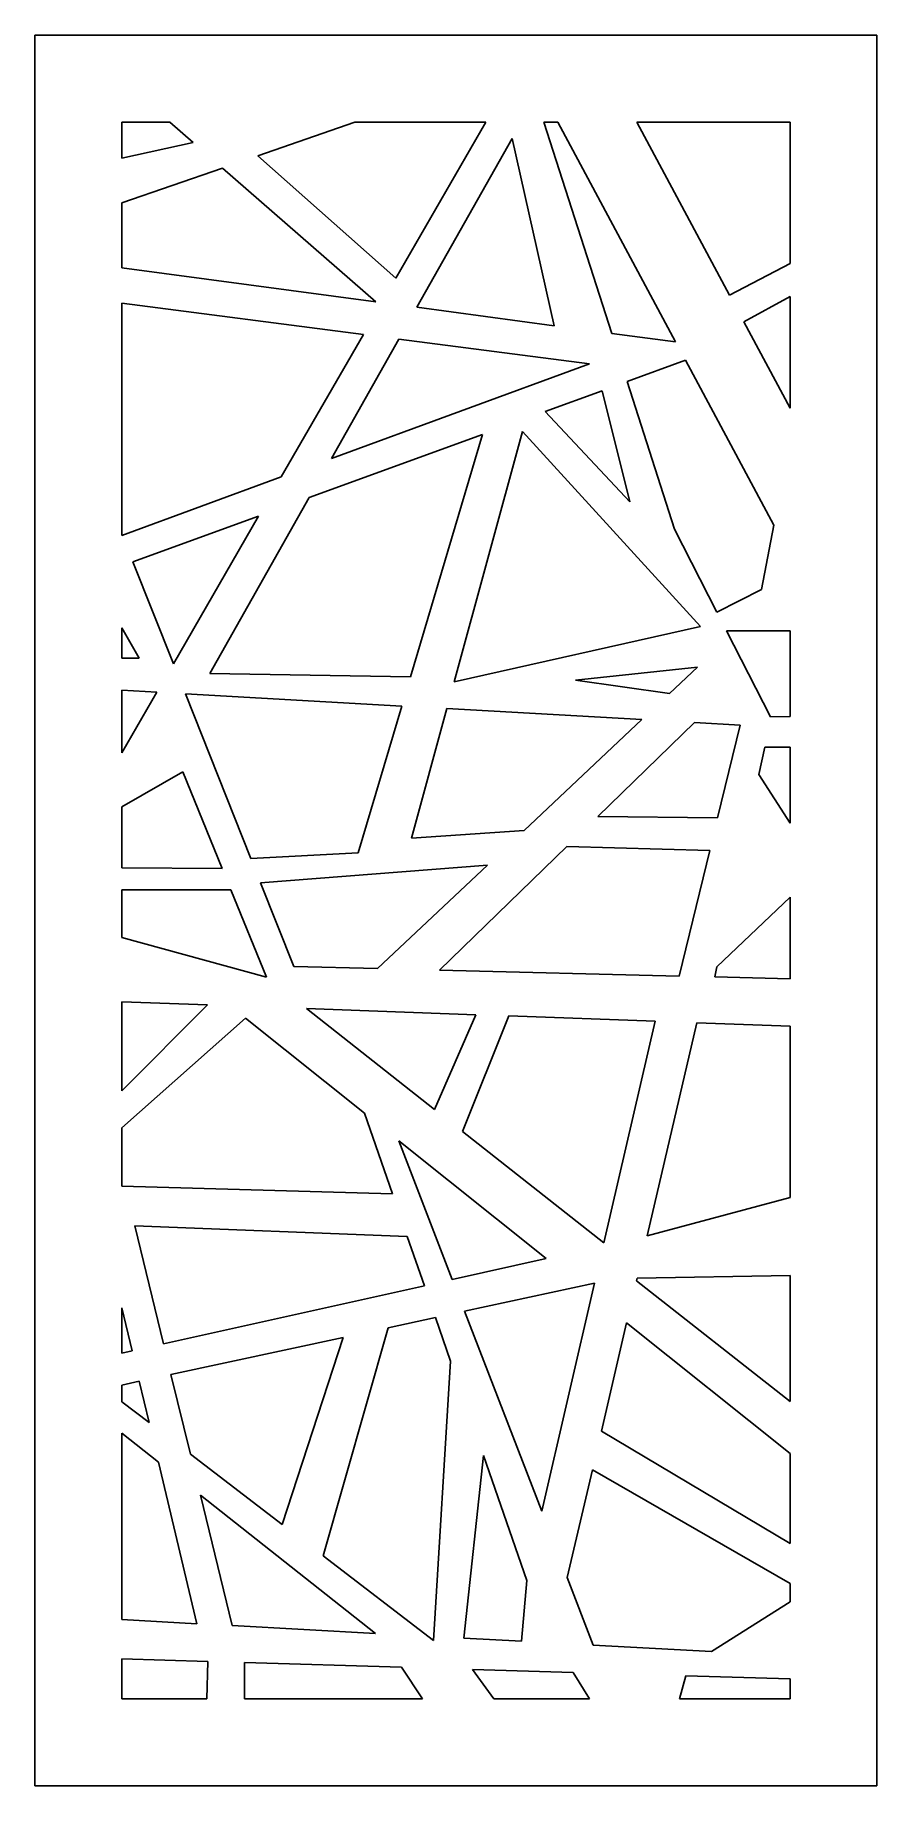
# Model space of a CAD drawing. Header units: millimetres. Extents: x 83 to 277, y 651 to 1054.
import ezdxf

# ---------------------------------------------------------------- set-up
doc = ezdxf.new("R2010")
doc.units = ezdxf.units.MM
doc.layers.get('0').update_dxf_attribs({"color": 1, "true_color": 0xff0000})

msp = doc.modelspace()

# ---------------------------------------------------------------- linework, layer by layer
for p, q in [((276.96, 1053.76), (83.3, 1053.76)), ((83.3, 1053.76), (83.3, 651.29)), ((276.96, 651.29), (276.96, 1053.76)), ((103.3, 1025.46), (103.3, 1033.76)), ((103.3, 1033.76), (114.28, 1033.76)), ((114.28, 1033.76), (119.69, 1029.04)), ((156.89, 1033.76), (134.56, 1026.01)), ((187.01, 1033.76), (156.89, 1033.76)), ((166.28, 997.85), (187.01, 1033.76)), ((200.37, 1033.76), (203.55, 1033.76)), ((215.97, 985.18), (200.37, 1033.76)), ((203.55, 1033.76), (230.62, 983.22)), ((256.96, 1033.76), (221.72, 1033.76)), ((221.72, 1033.76), (243.04, 993.97)), ((256.96, 1001.23), (256.96, 1033.76)), ((119.69, 1029.04), (103.3, 1025.46)), ((171.13, 991.18), (193.06, 1029.95)), ((193.06, 1029.95), (202.73, 986.95)), ((126.4, 1023.18), (103.3, 1015.18)), ((161.66, 992.45), (126.4, 1023.18)), ((134.56, 1026.01), (166.28, 997.85)), ((103.3, 1015.18), (103.3, 1000.26)), ((103.3, 1000.26), (161.66, 992.45)), ((243.04, 993.97), (256.96, 1001.23)), ((158.83, 984.94), (103.3, 992.13)), ((103.3, 992.13), (103.3, 938.75)), ((202.73, 986.95), (171.13, 991.18)), ((256.96, 993.68), (246.34, 987.8)), ((256.96, 967.97), (256.96, 993.68)), ((246.34, 987.8), (256.96, 967.97)), ((139.93, 952.19), (158.83, 984.94)), ((151.46, 956.42), (167, 983.88)), ((167, 983.88), (210.82, 978.2)), ((230.62, 983.22), (215.97, 985.18)), ((210.82, 978.2), (151.46, 956.42)), ((232.88, 979), (219.52, 974.12)), ((253.2, 941.07), (232.88, 979)), ((219.52, 974.12), (230.42, 940.18)), ((200.67, 967.24), (213.72, 972)), ((213.72, 972), (220.09, 946.43)), ((220.09, 946.43), (200.67, 967.24)), ((146.37, 947.44), (186.22, 961.97)), ((186.22, 961.97), (169.63, 906.21)), ((179.74, 905.12), (195.43, 962.6)), ((195.43, 962.6), (236.35, 917.84)), ((103.3, 938.75), (139.93, 952.19)), ((123.48, 906.98), (146.37, 947.44)), ((134.73, 943.19), (105.84, 932.65)), ((115.15, 909.25), (134.73, 943.19)), ((230.42, 940.18), (240.16, 921.12)), ((250.36, 926.33), (253.2, 941.07)), ((105.84, 932.65), (115.15, 909.25)), ((240.16, 921.12), (250.36, 926.33)), ((236.35, 917.84), (179.74, 905.12)), ((103.3, 917.48), (107.26, 910.49)), ((103.3, 910.49), (103.3, 917.48)), ((256.96, 916.8), (242.36, 916.82)), ((242.36, 916.82), (252.48, 897.03)), ((256.96, 897.08), (256.96, 916.8)), ((107.26, 910.49), (103.3, 910.49)), ((169.63, 906.21), (123.48, 906.98)), ((235.68, 908.44), (207.58, 905.46)), ((229.24, 902.38), (235.68, 908.44)), ((111.36, 902.69), (103.3, 903.15)), ((103.3, 903.15), (103.3, 888.73)), ((103.3, 888.73), (111.36, 902.69)), ((167.64, 899.51), (117.9, 902.32)), ((117.9, 902.32), (132.96, 864.47)), ((207.58, 905.46), (229.24, 902.38)), ((157.6, 865.79), (167.64, 899.51)), ((169.92, 869.13), (178.05, 898.92)), ((178.05, 898.92), (222.88, 896.39)), ((222.88, 896.39), (195.83, 870.92)), ((212.74, 874.13), (234.96, 895.7)), ((234.96, 895.7), (245.48, 895.11)), ((245.48, 895.11), (240.31, 873.83)), ((252.48, 897.03), (256.96, 897.08)), ((251.15, 890.09), (249.78, 883.8)), ((256.96, 890.09), (251.15, 890.09)), ((256.96, 872.58), (256.96, 890.09)), ((117.28, 884.37), (103.3, 876.33)), ((126.37, 862.15), (117.28, 884.37)), ((249.78, 883.8), (256.96, 872.58)), ((103.3, 876.33), (103.3, 862.3)), ((240.31, 873.83), (212.74, 874.13)), ((195.83, 870.92), (169.92, 869.13)), ((132.96, 864.47), (157.6, 865.79)), ((176.35, 838.81), (205.65, 867.25)), ((205.65, 867.25), (238.48, 866.28)), ((238.48, 866.28), (231.48, 837.45)), ((103.3, 862.3), (126.37, 862.15)), ((187.4, 862.98), (135.19, 858.85)), ((162.1, 839.16), (187.4, 862.98)), ((128.37, 857.27), (103.3, 857.27)), ((103.3, 857.27), (103.3, 846.3)), ((136.58, 837.22), (128.37, 857.27)), ((135.19, 858.85), (142.84, 839.63)), ((256.96, 855.62), (240.16, 839.58)), ((256.96, 836.82), (256.96, 855.62)), ((103.3, 846.3), (136.58, 837.22)), ((142.84, 839.63), (162.1, 839.16)), ((231.48, 837.45), (176.35, 838.81)), ((240.16, 839.58), (239.65, 837.25)), ((239.65, 837.25), (256.96, 836.82)), ((103.3, 831.54), (122.97, 830.82)), ((103.3, 811.04), (103.3, 831.54)), ((122.97, 830.82), (103.3, 811.04)), ((175.17, 806.8), (145.73, 829.99)), ((145.73, 829.99), (184.71, 828.56)), ((103.3, 802.6), (131.7, 827.81)), ((131.7, 827.81), (159.05, 805.95)), ((184.71, 828.56), (175.17, 806.8)), ((192.31, 828.28), (181.62, 801.72)), ((225.94, 827.05), (192.31, 828.28)), ((214.13, 776.12), (225.94, 827.05)), ((235.52, 826.7), (224.07, 777.76)), ((256.96, 825.92), (235.52, 826.7)), ((256.96, 786.58), (256.96, 825.92)), ((159.05, 805.95), (165.52, 787.38)), ((103.3, 789.18), (103.3, 802.6)), ((181.62, 801.72), (214.13, 776.12)), ((200.85, 772.55), (166.99, 799.61)), ((166.99, 799.61), (179.28, 767.73)), ((165.52, 787.38), (103.3, 789.18)), ((224.07, 777.76), (256.96, 786.58)), ((168.93, 777.56), (106.27, 780.05)), ((106.27, 780.05), (112.87, 752.9)), ((172.85, 766.29), (168.93, 777.56)), ((179.28, 767.73), (200.85, 772.55)), ((112.87, 752.9), (172.85, 766.29)), ((182.1, 760.42), (211.99, 766.86)), ((211.99, 766.86), (199.84, 714.45)), ((221.8, 768.05), (221.64, 767.37)), ((221.64, 767.37), (256.96, 739.65)), ((256.96, 768.61), (221.8, 768.05)), ((256.96, 739.65), (256.96, 768.61)), ((105.64, 751.28), (103.3, 761.18)), ((103.3, 761.18), (103.3, 750.76)), ((149.61, 704.17), (164.51, 756.63)), ((164.51, 756.63), (175.4, 758.98)), ((175.4, 758.98), (178.9, 748.91)), ((199.84, 714.45), (182.1, 760.42)), ((219.38, 757.73), (213.57, 732.87)), ((256.96, 727.7), (219.38, 757.73)), ((114.58, 745.88), (154.16, 754.41)), ((154.16, 754.41), (140.12, 711.43)), ((103.3, 750.76), (105.64, 751.28)), ((178.9, 748.91), (174.95, 684.77)), ((119.03, 727.57), (114.58, 745.88)), ((107.29, 744.32), (103.3, 743.46)), ((103.3, 743.46), (103.3, 739.61)), ((109.54, 734.84), (107.29, 744.32)), ((103.3, 739.61), (109.54, 734.84)), ((213.57, 732.87), (256.96, 707.04)), ((111.69, 725.75), (103.3, 732.37)), ((103.3, 732.37), (103.3, 689.53)), ((120.49, 688.6), (111.69, 725.75)), ((140.12, 711.43), (119.03, 727.57)), ((181.91, 685.28), (186.45, 727.22)), ((186.45, 727.22), (196.42, 698.55)), ((256.96, 707.04), (256.96, 727.7)), ((211.49, 723.99), (205.7, 699.25)), ((256.96, 697.87), (211.49, 723.99)), ((128.62, 688.16), (121.33, 718.14)), ((121.33, 718.14), (161.58, 686.38)), ((174.95, 684.77), (149.61, 704.17)), ((196.42, 698.55), (195.16, 684.56)), ((205.7, 699.25), (211.71, 683.67)), ((256.96, 693.62), (256.96, 697.87)), ((238.9, 682.2), (256.96, 693.62)), ((103.3, 689.53), (120.49, 688.6)), ((161.58, 686.38), (128.62, 688.16)), ((195.16, 684.56), (181.91, 685.28)), ((103.3, 671.29), (103.3, 680.49)), ((103.3, 680.49), (123.04, 679.9)), ((211.71, 683.67), (238.9, 682.2)), ((123.04, 679.9), (122.79, 671.29)), ((131.5, 671.29), (131.5, 679.65)), ((131.5, 679.65), (167.58, 678.58)), ((167.58, 678.58), (172.41, 671.29)), ((188.86, 671.29), (183.95, 678.1)), ((183.95, 678.1), (207.06, 677.41)), ((207.06, 677.41), (210.85, 671.29)), ((233.03, 676.64), (231.52, 671.29)), ((256.96, 675.93), (233.03, 676.64)), ((256.96, 671.29), (256.96, 675.93)), ((122.79, 671.29), (103.3, 671.29)), ((172.41, 671.29), (131.5, 671.29)), ((210.85, 671.29), (188.86, 671.29)), ((231.52, 671.29), (256.96, 671.29)), ((83.3, 651.29), (276.96, 651.29))]:
    msp.add_line(p, q)

doc.saveas('drawing.dxf')
